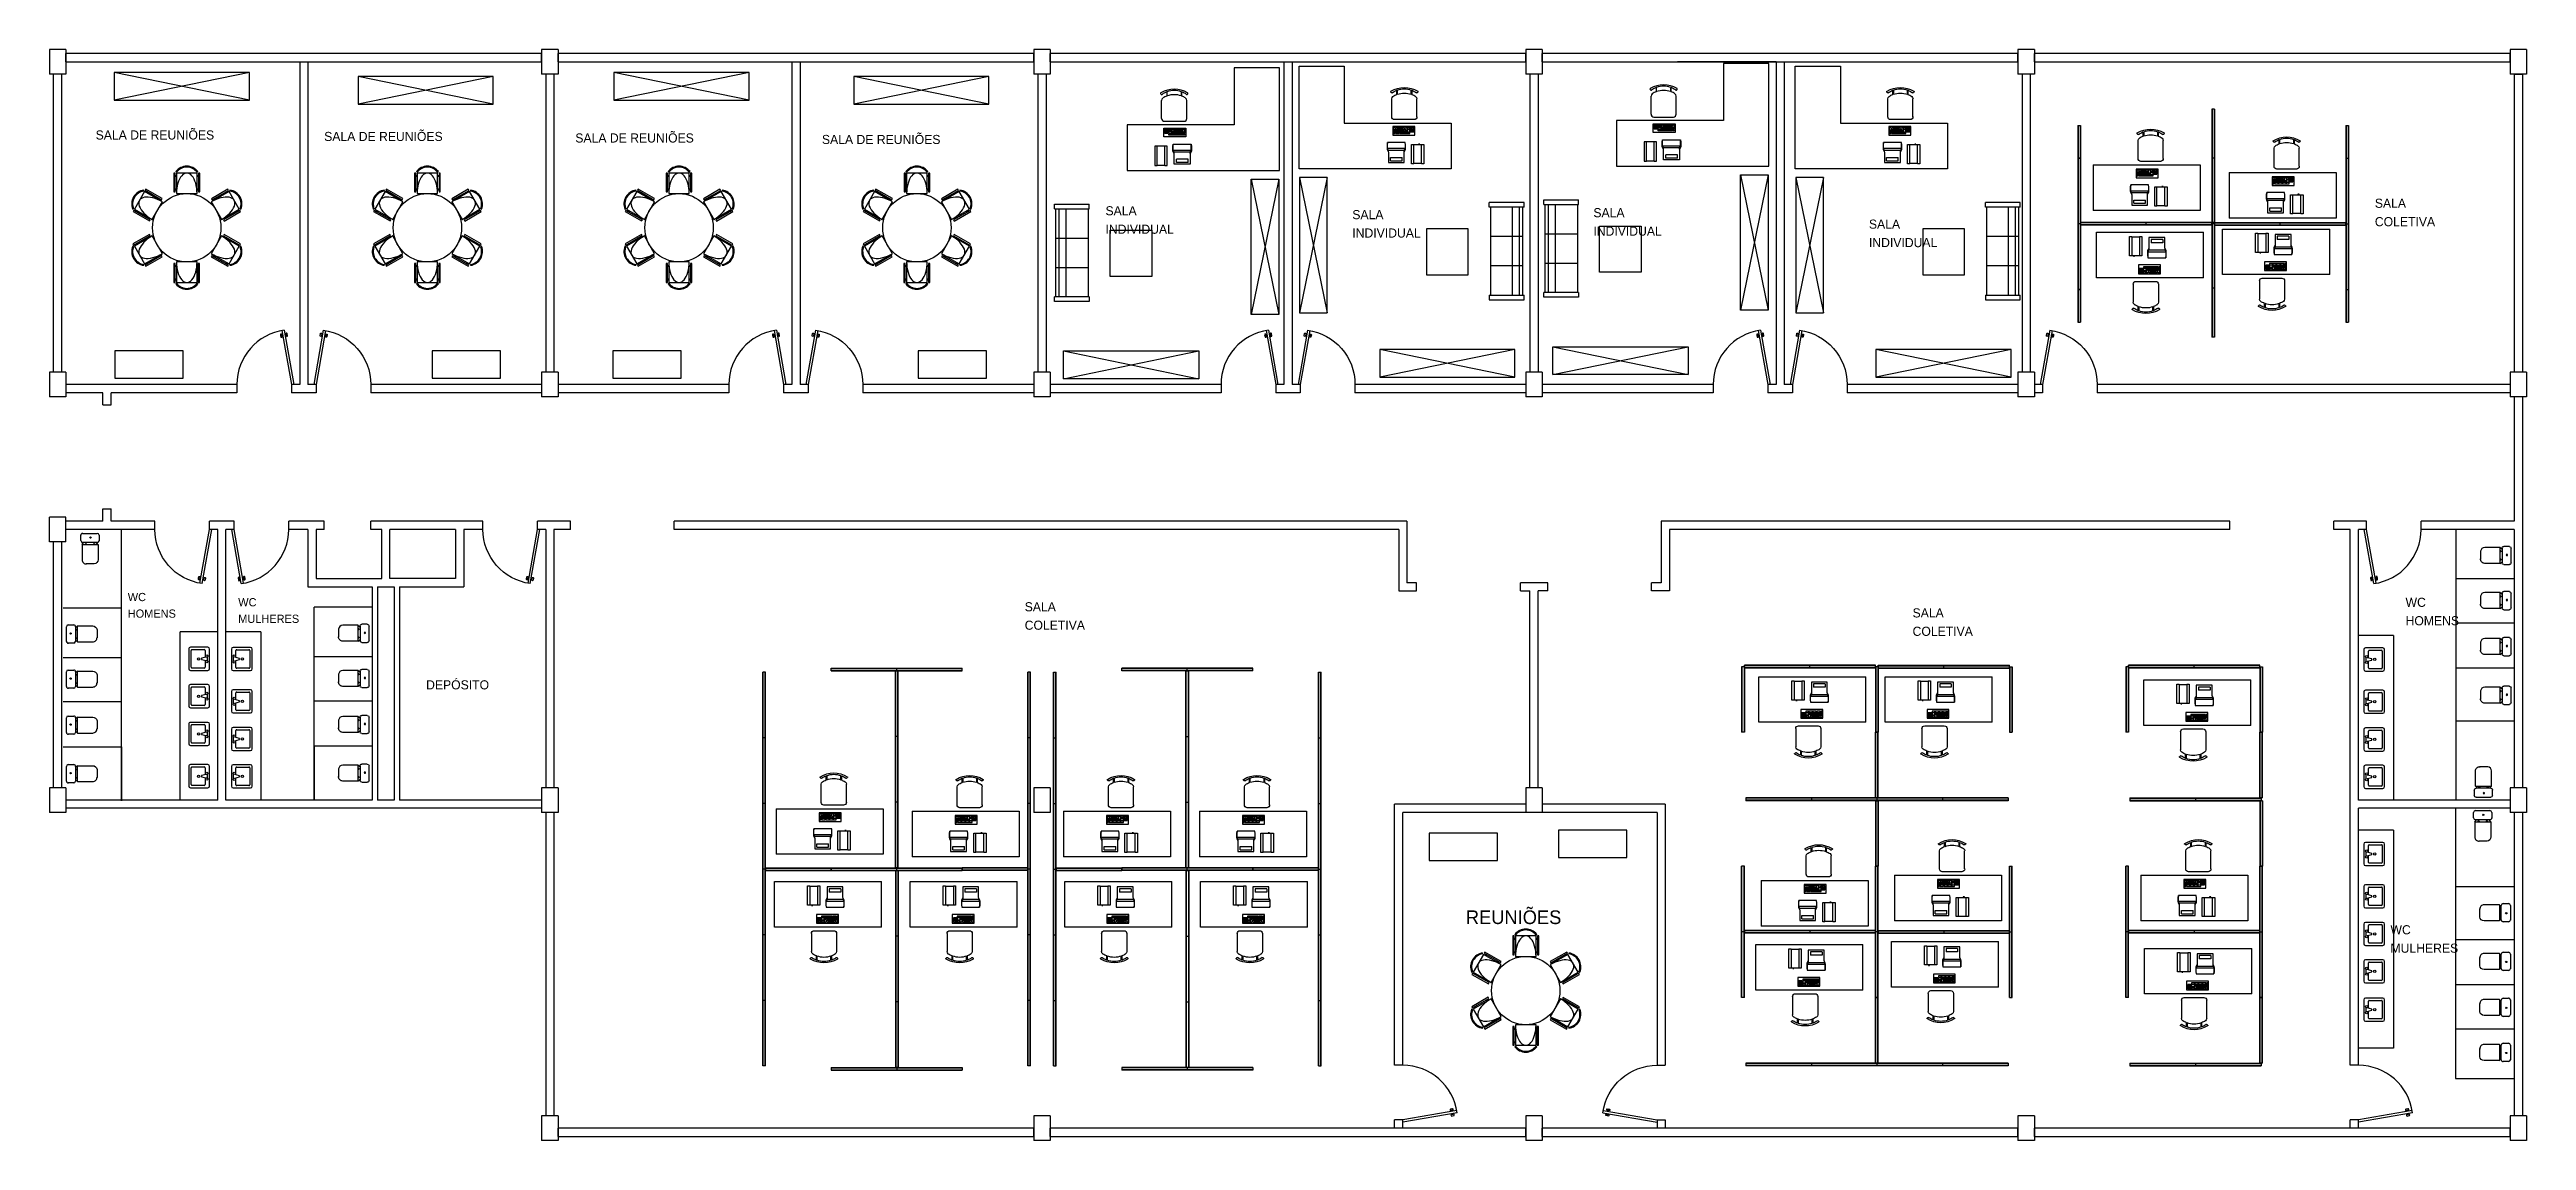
# Model space of a CAD drawing. Extents: x 55.3 to 109.6, y 27.3 to 51.3.
import ezdxf

# ---------------------------------------------------------------- set-up
doc = ezdxf.new("R2010")
doc.units = 0
doc.header["$MEASUREMENT"] = 0
doc.layers.get('0').update_dxf_attribs({"color": 1, "linetype": 'CONTINUOUS'})
for name, color, linetype in [('DIMENSIONES', 2, 'CONTINUOUS'), ('MUEBLES OFNA', 3, 'CONTINUOUS'), ('MUROS', 7, 'CONTINUOUS'), ('MUROS TAPON', 5, 'CONTINUOUS'), ('PLOMERIA', 4, 'CONTINUOUS'), ('PUERTAS', 1, 'CONTINUOUS'), ('SILLAS', 6, 'CONTINUOUS')]:
    doc.layers.add(name, color=color, linetype=linetype)
doc.styles.add('nena', font='bgothl.ttf')

# ---------------------------------------------------------------- blocks, each defined once
blk = doc.blocks.new('PNL48X60')
for p, q in [((48, 0), (0, 0)), ((0, -2), (0, 0)), ((48, -2), (48, 0)), ((48, -0.25), (0, -0.25)), ((48, -1.75), (0, -1.75)), ((48, -2), (0, -2))]:
    blk.add_line(p, q)
blk = doc.blocks.new('PNL24X60')
for p, q in [((24, 0), (0, 0)), ((0, -2), (0, 0)), ((24, -2), (24, 0)), ((24, -0.25), (0, -0.25)), ((24, -1.75), (0, -1.75)), ((24, -2), (0, -2))]:
    blk.add_line(p, q)
blk = doc.blocks.new('PNL36X60')
for p, q in [((36, 0), (0, 0)), ((0, -2), (0, 0)), ((36, -2), (36, 0)), ((36, -0.25), (0, -0.25)), ((36, -1.75), (0, -1.75)), ((36, -2), (0, -2))]:
    blk.add_line(p, q)
blk = doc.blocks.new('puerta')
at = {"layer": 'PUERTAS'}
for p, q in [((-0.293, 1.093), (-0.284, 1.044)), ((-0.275, 1.106), (-0.285, 1.105)), ((-0.254, 1.049), (-0.263, 1.098)), ((-0.258, 1.182), (-0.049, 0)), ((-0.208, 1.191), (0, 0)), ((-0.192, 1.095), (-0.172, 1.098)), ((-0.174, 1.113), (-0.166, 1.064)), ((-0.172, 1.098), (-0.168, 1.079)), ((-0.156, 1.127), (-0.166, 1.125)), ((-0.136, 1.069), (-0.145, 1.118)), ((-0.29, 1.078), (-0.287, 1.058)), ((-0.272, 1.036), (-0.263, 1.037)), ((-0.261, 1.083), (-0.241, 1.087)), ((-0.261, 1.083), (-0.257, 1.064)), ((-0.257, 1.064), (-0.237, 1.067)), ((-0.188, 1.075), (-0.168, 1.079)), ((-0.154, 1.056), (-0.144, 1.058))]:
    blk.add_line(p, q, dxfattribs=at)
for centre, radius, start, end in [((-0.047, -0.001), 1.202, 97.7065, 179.9643), ((-0.283, 1.095), 0.01, 100, 190), ((-0.273, 1.096), 0.01, 10, 100), ((-0.165, 1.115), 0.01, 100, 190), ((-0.155, 1.117), 0.01, 10, 100), ((-0.274, 1.045), 0.01, 190, 280), ((-0.264, 1.047), 0.01, 280, 10), ((-0.156, 1.066), 0.01, 190, 280), ((-0.146, 1.067), 0.01, 280, 10)]:
    blk.add_arc(centre, radius, start, end, dxfattribs=at)
blk = doc.blocks.new('wc')
at = {"layer": 'PLOMERIA'}
for p, q in [((0.173, 0.242), (-0.177, 0.242)), ((-0.176, 0.243), (-0.137, 0.2)), ((0.173, 0.242), (-0.176, 0.242)), ((0.173, 0.242), (0.139, 0.2))]:
    blk.add_line(p, q, dxfattribs=at)
for points in [[(-0.177, 0.242), (-0.177, 0.578, -0.376933), (-0.095, 0.671), (0.085, 0.671)], [(0.173, 0.242), (0.173, 0.578, 0.430665), (0.075, 0.671)]]:
    blk.add_lwpolyline(points, format="xyb", dxfattribs=at)
for points in [[(-0.2, 0.039), (-0.2, 0.162)], [(-0.162, 0.199), (0.162, 0.199)], [(0.161, 0), (-0.161, 0)], [(0.2, 0.159), (0.2, 0.039)]]:
    blk.add_lwpolyline(points, dxfattribs=at)
blk.add_circle((-0.012, 0.091), 0.0143, dxfattribs=at)
for centre, radius, start, end in [((-0.16, 0.16), 0.0398, 89.7691, 182.2714), ((-0.159, 0.04), 0.0403, 179.9428, 268.9345), ((-0.093, 0.241), 0.0176, 178.9045, 1.1398), ((0.09, 0.241), 0.0176, 178.9045, 1.1398), ((0.16, 0.159), 0.0403, 359.9428, 88.9345), ((0.16, 0.04), 0.0402, 269.9833, 1.7495)]:
    blk.add_arc(centre, radius, start, end, dxfattribs=at)
blk = doc.blocks.new('silla oficina')
at = {"layer": 'SILLAS'}
for p, q in [((-0.252, 0.399), (-0.225, 0.399)), ((-0.252, 0.379), (-0.225, 0.379)), ((-0.252, 0.104), (-0.225, 0.104)), ((-0.252, 0.084), (-0.225, 0.084)), ((-0.241, 0.482), (-0.225, 0.47)), ((0.225, 0.47), (0.241, 0.482)), ((0.225, 0.399), (0.255, 0.399)), ((0.225, 0.379), (0.255, 0.379)), ((0.225, 0.104), (0.255, 0.104)), ((0.225, 0.084), (0.255, 0.084))]:
    blk.add_line(p, q, dxfattribs=at)
for points in [[(-0.252, 0.45), (-0.282, 0.45), (-0.282, 0.035), (-0.252, 0.035)], [(-0.225, 0.45), (-0.225, 0), (0.225, 0), (0.225, 0.45)], [(0.284, 0.45), (0.255, 0.45), (0.255, 0.035), (0.284, 0.035)]]:
    blk.add_lwpolyline(points, close=True, dxfattribs=at)
for radius in [0.305, 0.285]:
    blk.add_arc((0, 0.295), radius, 37.8187, 142.1813, dxfattribs=at)
blk.add_ellipse((0, 0), major_axis=(0, -0.45), ratio=0.5, start_param=1.570796, end_param=4.712389, dxfattribs=at)
blk = doc.blocks.new('silla')
for p, q in [((-0.296, 0.604), (-0.284, 0.591)), ((-0.166, 0.645), (-0.166, 0.553)), ((-0.154, 0.557), (-0.154, 0.649)), ((0.154, 0.649), (0.154, 0.557)), ((0.166, 0.553), (0.166, 0.645)), ((0.296, 0.604), (0.284, 0.591)), ((-0.276, 0.061), (-0.276, 0.459)), ((-0.215, 0), (0.215, 0)), ((0.276, 0.061), (0.276, 0.459))]:
    blk.add_line(p, q)
for centre, radius, start, end in [((-0.288, 0.612), 0.0123, 121.8121, 225), ((0, 0.148), 0.558, 58.1879, 121.8121), ((-0.275, 0.6), 0.0123, 225, 305.577), ((0, 0.215), 0.461, 111.1002, 125.577), ((0, 0.123), 0.461, 111.1002, 122.579), ((0, 0.215), 0.461, 70.5288, 109.4712), ((0, 0.123), 0.461, 70.5288, 109.4712), ((0, 0.215), 0.461, 54.423, 68.8998), ((0, 0.123), 0.461, 57.421, 68.8998), ((0.275, 0.6), 0.0123, 234.423, 315), ((0.288, 0.612), 0.0123, 315, 58.1879), ((-0.215, 0.459), 0.0614, 122.579, 180), ((-0.215, 0.061), 0.0614, 180, 270), ((0.215, 0.061), 0.0614, 270, 0), ((0.215, 0.459), 0.0614, 0, 57.421)]:
    blk.add_arc(centre, radius, start, end)
blk = doc.blocks.new('sillon')
at = {"color": 0, "linetype": 'ByBlock'}
for p, q in [((-0.737, 1.067), (0.025, 1.067)), ((-0.737, 0.965), (-0.737, 1.067)), ((-0.737, 0.965), (0.025, 0.965)), ((-0.711, -0.965), (-0.711, 0.965)), ((-0.635, -0.965), (-0.635, 0.965)), ((-0.483, -0.965), (-0.483, 0.965)), ((0, 0.965), (0, -0.965)), ((0.025, 0.965), (0.025, 1.067)), ((-0.711, 0.322), (0, 0.322)), ((-0.711, -0.322), (0, -0.322)), ((0.025, -0.965), (-0.737, -0.965)), ((-0.737, -1.067), (-0.737, -0.965)), ((0.025, -1.067), (-0.737, -1.067)), ((0.025, -0.965), (0.025, -1.067))]:
    blk.add_line(p, q, dxfattribs=at)
blk = doc.blocks.new('TECLADO')
at = {"color": 0, "linetype": 'ByBlock'}
for p, q in [((0, 0), (0, 19)), ((0, 19), (7.5, 19)), ((7.5, 0), (0, 0)), ((1.5, 14.625), (2.5, 14.625)), ((1.5, 12.25), (1.5, 14.625)), ((2.5, 12.25), (1.5, 12.25)), ((1.5, 12), (2.5, 12)), ((1.5, 8.875), (1.5, 12)), ((2.5, 8.875), (1.5, 8.875)), ((1.5, 5.625), (1.5, 8.625)), ((1.5, 8.625), (2.5, 8.625)), ((2.5, 5.625), (1.5, 5.625)), ((1.5, 5.25), (2.5, 5.25)), ((1.5, 2.25), (1.5, 5.25)), ((2.5, 2.25), (1.5, 2.25)), ((1.5, 1.75), (2.5, 1.75)), ((1.5, 0.875), (1.5, 1.75)), ((2.5, 0.875), (1.5, 0.875)), ((2.5, 14.625), (2.5, 12.25)), ((2.5, 12), (2.5, 8.875)), ((2.5, 8.625), (2.5, 5.625)), ((2.5, 5.25), (2.5, 2.25)), ((2.5, 1.75), (2.5, 0.875)), ((3, 15), (3, 18)), ((3, 18), (6.75, 18)), ((6.75, 15), (3, 15)), ((3, 12.25), (3, 14.625)), ((3, 14.625), (4.625, 14.625)), ((4.625, 12.25), (3, 12.25)), ((3, 12), (3, 0.875)), ((6.875, 12), (3, 12)), ((3, 0.875), (6.875, 0.875)), ((3.875, 10.75), (3.125, 10.75)), ((3.125, 1.625), (3.75, 1.625)), ((3.75, 17.25), (3.75, 17.875)), ((5.375, 17.25), (3.75, 17.25)), ((3.75, 15), (3.75, 17.125)), ((3.75, 1.625), (3.75, 1.875)), ((3.75, 1.875), (4.625, 1.875)), ((4.625, 11), (3.875, 11)), ((3.875, 11), (3.875, 10.75)), ((3.875, 2), (3.875, 10.5)), ((4.5, 15.125), (4.5, 17.125)), ((4.625, 14.625), (4.625, 12.25)), ((4.625, 10.5), (4.625, 11)), ((5.25, 10.5), (4.625, 10.5)), ((4.625, 2.375), (4.625, 10.125)), ((4.625, 1.875), (4.625, 2.125)), ((4.625, 2.125), (5.375, 2.125)), ((5.25, 13), (5.25, 13.875)), ((5.25, 13.875), (6, 13.875)), ((6, 13), (5.25, 13)), ((5.25, 10.125), (5.25, 10.5)), ((6, 10.125), (5.25, 10.125)), ((5.375, 17.25), (5.375, 17.875)), ((6.75, 17.25), (5.375, 17.25)), ((5.375, 15), (5.375, 17.125)), ((5.375, 2.75), (5.375, 10)), ((5.375, 2.125), (5.375, 2.5)), ((5.375, 2.5), (6.125, 2.5)), ((6, 13.875), (6, 14.625)), ((6, 14.625), (6.875, 14.625)), ((6, 12.25), (6, 13)), ((6.875, 12.25), (6, 12.25)), ((6.125, 15.125), (6.125, 16.5)), ((6.125, 16.5), (6.75, 16.5)), ((6.125, 10), (6.125, 10.875)), ((6.125, 10.875), (6.875, 10.875)), ((6.875, 10), (6.125, 10)), ((6.125, 3.75), (6.125, 9)), ((6.125, 9), (6.875, 9)), ((6.875, 3.75), (6.125, 3.75)), ((6.125, 2), (6.125, 2.625)), ((6.125, 2.625), (6.875, 2.625)), ((6.875, 2), (6.125, 2)), ((6.75, 18), (6.75, 15)), ((6.875, 14.625), (6.875, 12.25)), ((6.875, 10.875), (6.875, 12)), ((6.875, 2.625), (6.875, 10)), ((6.875, 0.875), (6.875, 2)), ((7.5, 19), (7.5, 0))]:
    blk.add_line(p, q, dxfattribs=at)
blk = doc.blocks.new('MONITOR')
at = {"color": 0, "linetype": 'ByBlock'}
for p, q in [((0, 1), (0, 14.75)), ((0, 14.75), (9.375, 14.75)), ((9.125, 1), (0, 1)), ((1.5, 2.875), (1.5, 12.875)), ((1.5, 12.875), (4.375, 12.875)), ((1.5, 2.875), (4.375, 2.875)), ((4.375, 2.875), (4.375, 12.875)), ((11.25, 0), (9.125, 1)), ((9.375, 14.75), (11.25, 15.875)), ((9.375, 14.75), (10.625, 14.75)), ((9.375, 1.125), (10.625, 1.125)), ((10.625, 14.75), (12.125, 15.75)), ((10.625, 14.75), (10.625, 1.125)), ((10.625, 1.125), (12.125, 0.125)), ((11.25, 15.875), (15.25, 15.875)), ((15.375, 0), (11.25, 0)), ((12.125, 15.75), (15.375, 15.75)), ((12.125, 15.75), (12.125, 0.125)), ((12.125, 0.125), (15.375, 0.125)), ((15.25, 15.875), (17.375, 15.625)), ((15.375, 15.75), (17.375, 15.625)), ((17.375, 0.25), (15.375, 0)), ((15.375, 0.125), (17.375, 0.25)), ((17.375, 15.625), (17.375, 0.25))]:
    blk.add_line(p, q, dxfattribs=at)
blk = doc.blocks.new('CPU')
at = {"color": 0, "linetype": 'ByBlock'}
for p, q in [((16.625, 10.75), (0, 10.75)), ((0, 10.75), (0, 8.75)), ((0, 8.75), (0.25, 8.75)), ((0.25, 2), (0, 2)), ((0, 2), (0, 0)), ((0, 0), (16.625, 0)), ((0.25, 8.75), (0.25, 2)), ((0.25, 8.75), (16.5, 8.75)), ((0.25, 2), (16.5, 2)), ((16.625, 0), (16.625, 10.75)), ((16.625, 7.25), (17, 7.25)), ((17, 6.25), (16.75, 6.25)), ((17, 7.25), (17, 6.25))]:
    blk.add_line(p, q, dxfattribs=at)
blk = doc.blocks.new('compu')
at = {"color": 0, "linetype": 'ByBlock', "xscale": 0.02539999999999054, "yscale": 0.02540000000000475, "zscale": 0.0254}
for name, p in [('CPU', (-0.815975, 0.1651)), ('MONITOR', (-0.790575, -0.365125)), ('TECLADO', (-0.1905, -0.2413))]:
    blk.add_blockref(name, p, dxfattribs=at)
blk = doc.blocks.new('lavabo')
at = {"color": 0, "linetype": 'ByBlock'}
for p, q in [((-0.2413, 0.2159), (-0.2413, -0.2159)), ((0.1778, 0.254), (-0.2032, 0.254)), ((-0.1905, -0.0381), (-0.1905, 0.0381)), ((-0.0635, 0.0127), (-0.1651, 0.0381)), ((-0.1397, 0.03175), (-0.1397, 0.18415)), ((-0.12065, 0.2032), (0.14605, 0.2032)), ((-0.0635, -0.0127), (-0.0635, 0.0127)), ((0.1651, 0.18415), (0.1651, -0.18415)), ((0.2159, -0.2159), (0.2159, 0.2159)), ((-0.2032, -0.254), (0.1778, -0.254)), ((-0.1651, -0.0381), (-0.0635, -0.0127)), ((-0.1397, -0.18415), (-0.1397, -0.03175)), ((0.14605, -0.2032), (-0.12065, -0.2032))]:
    blk.add_line(p, q, dxfattribs=at)
for centre in [(-0.1778, 0.0635), (0, 0), (-0.1778, -0.0635)]:
    blk.add_circle(centre, 0.0254, dxfattribs=at)
for centre, radius, start, end in [((-0.2032, 0.2159), 0.0381, 90, 180), ((-0.12065, 0.18415), 0.01905, 90, 180), ((0.14605, 0.18415), 0.01905, 0, 90), ((0.1778, 0.2159), 0.0381, 0, 90), ((-0.2032, -0.2159), 0.0381, 180, 270), ((-0.12065, -0.18415), 0.01905, 180, 270), ((0.14605, -0.18415), 0.01905, 270, 0), ((0.1778, -0.2159), 0.0381, 270, 0)]:
    blk.add_arc(centre, radius, start, end, dxfattribs=at)

msp = doc.modelspace()

# ---------------------------------------------------------------- linework, layer by layer
at = {"layer": 'MUEBLES OFNA'}
for p, q in [((59.651, 50.766), (56.684, 50.158)), ((59.651, 50.158), (56.684, 50.766)), ((65.003, 50.678), (62.036, 50.07)), ((65.003, 50.07), (62.036, 50.678)), ((70.618, 50.766), (67.651, 50.158)), ((70.618, 50.158), (67.651, 50.766)), ((75.882, 50.678), (72.915, 50.07)), ((75.882, 50.07), (72.915, 50.678)), ((82.256, 50.87), (81.267, 50.87)), ((81.267, 50.87), (81.267, 49.618)), ((82.256, 48.618), (82.256, 50.87)), ((82.69, 48.655), (82.69, 50.906)), ((82.69, 50.906), (83.679, 50.906)), ((83.679, 50.906), (83.679, 49.655)), ((92.007, 50.964), (92.007, 49.713)), ((92.996, 50.964), (92.007, 50.964)), ((92.996, 48.713), (92.996, 50.964)), ((93.579, 48.655), (93.579, 50.906)), ((93.579, 50.906), (94.568, 50.906)), ((94.568, 50.906), (94.568, 49.655)), ((81.267, 49.618), (78.917, 49.618)), ((78.917, 49.618), (78.917, 48.618)), ((83.679, 49.655), (86.029, 49.655)), ((86.029, 49.655), (86.029, 48.655)), ((92.007, 49.713), (89.657, 49.713)), ((89.657, 49.713), (89.657, 48.713)), ((94.568, 49.655), (96.918, 49.655)), ((96.918, 49.655), (96.918, 48.655)), ((78.917, 48.618), (82.256, 48.618)), ((81.639, 48.427), (82.247, 45.46)), ((82.247, 48.427), (81.639, 45.46)), ((86.029, 48.655), (82.69, 48.655)), ((82.7, 48.463), (83.308, 45.496)), ((83.308, 48.463), (82.7, 45.496)), ((89.657, 48.713), (92.996, 48.713)), ((92.379, 48.522), (92.987, 45.554)), ((92.987, 48.522), (92.379, 45.554)), ((96.918, 48.655), (93.579, 48.655)), ((93.588, 48.463), (94.196, 45.496)), ((94.196, 48.463), (93.588, 45.496)), ((100.114, 48.74), (102.464, 48.74)), ((100.114, 48.74), (100.114, 47.74)), ((102.464, 48.74), (102.464, 47.74)), ((103.098, 48.571), (105.447, 48.571)), ((103.098, 48.571), (103.098, 47.571)), ((105.447, 48.571), (105.447, 47.571)), ((102.464, 47.74), (100.114, 47.74)), ((102.957, 46.332), (102.957, 47.332)), ((102.957, 47.332), (105.307, 47.332)), ((105.447, 47.571), (103.098, 47.571)), ((105.307, 46.332), (105.307, 47.332)), ((100.188, 46.263), (100.188, 47.263)), ((100.188, 47.263), (102.538, 47.263)), ((102.538, 46.263), (102.538, 47.263)), ((102.538, 46.263), (100.188, 46.263)), ((105.307, 46.332), (102.957, 46.332)), ((56.695, 44.659), (56.695, 44.059)), ((58.195, 44.659), (56.695, 44.659)), ((58.195, 44.059), (58.195, 44.659)), ((65.164, 44.659), (63.664, 44.659)), ((63.664, 44.659), (63.664, 44.059)), ((65.164, 44.059), (65.164, 44.659)), ((69.131, 44.659), (67.631, 44.659)), ((67.631, 44.659), (67.631, 44.059)), ((69.131, 44.059), (69.131, 44.659)), ((75.829, 44.659), (74.329, 44.659)), ((74.329, 44.659), (74.329, 44.059)), ((75.829, 44.059), (75.829, 44.659)), ((77.52, 44.656), (80.488, 44.048)), ((77.52, 44.048), (80.488, 44.656)), ((87.426, 44.692), (84.459, 44.084)), ((87.426, 44.084), (84.459, 44.692)), ((88.26, 44.143), (91.227, 44.751)), ((88.26, 44.751), (91.227, 44.143)), ((98.315, 44.692), (95.348, 44.084)), ((98.315, 44.084), (95.348, 44.692)), ((56.695, 44.059), (58.195, 44.059)), ((63.664, 44.059), (65.164, 44.059)), ((67.631, 44.059), (69.131, 44.059)), ((74.329, 44.059), (75.829, 44.059)), ((92.779, 36.509), (92.779, 37.509)), ((92.779, 37.509), (95.129, 37.509)), ((95.129, 36.509), (95.129, 37.509)), ((95.549, 36.509), (95.549, 37.509)), ((95.549, 37.509), (97.899, 37.509)), ((97.899, 36.509), (97.899, 37.509)), ((101.226, 36.44), (101.226, 37.44)), ((101.226, 37.44), (103.576, 37.44)), ((103.576, 36.44), (103.576, 37.44)), ((95.129, 36.509), (92.779, 36.509)), ((97.899, 36.509), (95.549, 36.509)), ((103.576, 36.44), (101.226, 36.44)), ((71.212, 34.612), (73.561, 34.612)), ((71.212, 34.612), (71.212, 33.612)), ((73.561, 34.612), (73.561, 33.612)), ((74.195, 34.556), (76.545, 34.556)), ((74.195, 34.556), (74.195, 33.556)), ((76.545, 34.556), (76.545, 33.556)), ((77.516, 34.556), (79.866, 34.556)), ((77.516, 34.556), (77.516, 33.556)), ((79.866, 34.556), (79.866, 33.556)), ((80.5, 34.556), (82.85, 34.556)), ((80.5, 34.556), (80.5, 33.556)), ((82.85, 34.556), (82.85, 33.556)), ((87.045, 34.075), (85.545, 34.075)), ((85.545, 34.075), (85.545, 33.475)), ((87.045, 33.475), (87.045, 34.075)), ((88.384, 34.144), (88.384, 33.544)), ((89.884, 34.144), (88.384, 34.144)), ((89.884, 33.544), (89.884, 34.144)), ((73.561, 33.612), (71.212, 33.612)), ((76.545, 33.556), (74.195, 33.556)), ((79.866, 33.556), (77.516, 33.556)), ((82.85, 33.556), (80.5, 33.556)), ((85.545, 33.475), (87.045, 33.475)), ((88.384, 33.544), (89.884, 33.544)), ((71.177, 32.012), (71.177, 33.012)), ((71.177, 33.012), (73.527, 33.012)), ((73.527, 32.012), (73.527, 33.012)), ((74.154, 32.012), (74.154, 33.012)), ((74.154, 33.012), (76.504, 33.012)), ((76.504, 32.012), (76.504, 33.012)), ((77.547, 32.012), (77.547, 33.012)), ((77.547, 33.012), (79.897, 33.012)), ((79.897, 32.012), (79.897, 33.012)), ((80.524, 32.012), (80.524, 33.012)), ((80.524, 33.012), (82.874, 33.012)), ((82.874, 32.012), (82.874, 33.012)), ((92.828, 33.037), (95.177, 33.037)), ((92.828, 33.037), (92.828, 32.037)), ((95.177, 33.037), (95.177, 32.037)), ((95.755, 33.15), (98.105, 33.15)), ((95.755, 33.15), (95.755, 32.15)), ((98.105, 33.15), (98.105, 32.15)), ((101.159, 33.15), (103.509, 33.15)), ((101.159, 33.15), (101.159, 32.15)), ((103.509, 33.15), (103.509, 32.15)), ((98.105, 32.15), (95.755, 32.15)), ((103.509, 32.15), (101.159, 32.15)), ((73.527, 32.012), (71.177, 32.012)), ((76.504, 32.012), (74.154, 32.012)), ((79.897, 32.012), (77.547, 32.012)), ((82.874, 32.012), (80.524, 32.012)), ((92.71, 30.629), (92.71, 31.629)), ((92.71, 31.629), (95.06, 31.629)), ((95.177, 32.037), (92.828, 32.037)), ((95.06, 30.629), (95.06, 31.629)), ((95.687, 30.698), (95.687, 31.698)), ((95.687, 31.698), (98.037, 31.698)), ((98.037, 30.698), (98.037, 31.698)), ((101.246, 30.546), (101.246, 31.546)), ((101.246, 31.546), (103.596, 31.546)), ((103.596, 30.546), (103.596, 31.546)), ((95.06, 30.629), (92.71, 30.629)), ((98.037, 30.698), (95.687, 30.698)), ((103.596, 30.546), (101.246, 30.546))]:
    msp.add_line(p, q, dxfattribs=at)
for points in [[(59.651, 50.766), (56.684, 50.766), (56.684, 50.158), (59.651, 50.158)], [(65.003, 50.678), (62.036, 50.678), (62.036, 50.07), (65.003, 50.07)], [(70.618, 50.766), (67.651, 50.766), (67.651, 50.158), (70.618, 50.158)], [(75.882, 50.678), (72.915, 50.678), (72.915, 50.07), (75.882, 50.07)], [(82.247, 48.427), (82.247, 45.46), (81.639, 45.46), (81.639, 48.427)], [(82.7, 48.463), (82.7, 45.496), (83.308, 45.496), (83.308, 48.463)], [(92.987, 48.522), (92.987, 45.554), (92.379, 45.554), (92.379, 48.522)], [(93.588, 48.463), (93.588, 45.496), (94.196, 45.496), (94.196, 48.463)], [(78.544, 47.304), (79.459, 47.304), (79.459, 46.291), (78.544, 46.291)], [(86.403, 47.34), (85.488, 47.34), (85.488, 46.328), (86.403, 46.328)], [(89.284, 47.399), (90.199, 47.399), (90.199, 46.386), (89.284, 46.386)], [(97.291, 47.34), (96.377, 47.34), (96.377, 46.328), (97.291, 46.328)], [(77.52, 44.656), (80.488, 44.656), (80.488, 44.048), (77.52, 44.048)], [(87.426, 44.692), (84.459, 44.692), (84.459, 44.084), (87.426, 44.084)], [(88.26, 44.751), (91.227, 44.751), (91.227, 44.143), (88.26, 44.143)], [(98.315, 44.692), (95.348, 44.692), (95.348, 44.084), (98.315, 44.084)]]:
    msp.add_lwpolyline(points, close=True, dxfattribs=at)
for centre in [(58.278, 47.361), (63.558, 47.361), (69.081, 47.361), (74.301, 47.361), (87.664, 30.62)]:
    msp.add_circle(centre, 0.75, dxfattribs=at)
at = {"layer": 'MUROS'}
for p, q in [((55.266, 51.271), (55.266, 50.731)), ((55.626, 51.271), (55.266, 51.271)), ((55.626, 51.271), (55.626, 50.731)), ((55.626, 51.001), (55.626, 51.181)), ((66.066, 51.181), (55.626, 51.181)), ((66.426, 51.271), (66.066, 51.271)), ((66.066, 51.271), (66.066, 50.731)), ((66.066, 51.001), (66.066, 51.181)), ((66.426, 51.271), (66.426, 50.731)), ((66.426, 51.001), (66.426, 51.181)), ((76.866, 51.181), (66.426, 51.181)), ((77.226, 51.271), (76.866, 51.271)), ((76.866, 51.271), (76.866, 50.731)), ((76.866, 51.001), (76.866, 51.181)), ((77.226, 51.271), (77.226, 50.731)), ((77.226, 51.001), (77.226, 51.181)), ((87.666, 51.181), (77.226, 51.181)), ((88.026, 51.271), (87.666, 51.271)), ((87.666, 51.271), (87.666, 50.731)), ((87.666, 51.001), (87.666, 51.181)), ((88.026, 51.271), (88.026, 50.731)), ((88.026, 51.001), (88.026, 51.181)), ((98.466, 51.181), (88.026, 51.181)), ((98.826, 51.271), (98.466, 51.271)), ((98.466, 51.271), (98.466, 50.731)), ((98.466, 51.001), (98.466, 51.181)), ((98.826, 51.271), (98.826, 50.731)), ((98.826, 51.001), (98.826, 51.181)), ((109.266, 51.181), (98.826, 51.181)), ((109.626, 51.271), (109.266, 51.271)), ((109.266, 51.271), (109.266, 50.731)), ((109.266, 51.001), (109.266, 51.181)), ((109.626, 51.271), (109.626, 50.731)), ((55.626, 50.731), (55.266, 50.731)), ((55.356, 44.191), (55.356, 50.731)), ((55.536, 44.191), (55.536, 50.731)), ((55.626, 51.001), (66.066, 51.001)), ((60.756, 51.001), (60.756, 43.921)), ((60.936, 51.001), (60.936, 43.921)), ((66.426, 50.731), (66.066, 50.731)), ((66.156, 50.731), (66.156, 44.191)), ((66.336, 50.731), (66.336, 44.191)), ((66.426, 51.001), (76.866, 51.001)), ((71.556, 51.001), (71.556, 43.921)), ((71.736, 51.001), (71.736, 43.921)), ((77.226, 50.731), (76.866, 50.731)), ((76.956, 50.731), (76.956, 44.191)), ((77.136, 50.731), (77.136, 44.191)), ((77.226, 51.001), (87.666, 51.001)), ((82.356, 51.001), (82.356, 43.921)), ((82.536, 51.001), (82.536, 43.921)), ((88.026, 50.731), (87.666, 50.731)), ((87.756, 50.731), (87.756, 44.191)), ((87.936, 50.731), (87.936, 44.191)), ((88.026, 51.001), (98.466, 51.001)), ((93.156, 51.001), (90.996, 51.001)), ((93.156, 51.001), (93.156, 43.921)), ((93.336, 51.001), (93.336, 43.921)), ((98.826, 50.731), (98.466, 50.731)), ((98.556, 50.731), (98.556, 44.191)), ((98.736, 50.731), (98.736, 44.191)), ((98.826, 51.001), (109.266, 51.001)), ((109.626, 50.731), (109.266, 50.731)), ((109.356, 50.731), (109.536, 50.731)), ((109.356, 50.731), (109.356, 44.191)), ((109.536, 50.731), (109.536, 44.191)), ((55.626, 44.191), (55.266, 44.191)), ((55.266, 44.191), (55.266, 43.651)), ((55.626, 44.191), (55.626, 43.651)), ((66.066, 44.191), (66.066, 43.651)), ((66.426, 44.191), (66.066, 44.191)), ((66.426, 44.191), (66.426, 43.651)), ((76.866, 44.191), (76.866, 43.651)), ((77.226, 44.191), (76.866, 44.191)), ((77.226, 44.191), (77.226, 43.651)), ((87.666, 44.191), (87.666, 43.651)), ((88.026, 44.191), (87.666, 44.191)), ((88.026, 44.191), (88.026, 43.651)), ((98.466, 44.191), (98.466, 43.651)), ((98.826, 44.191), (98.466, 44.191)), ((98.826, 44.191), (98.826, 43.651)), ((109.266, 44.191), (109.266, 43.651)), ((109.626, 44.191), (109.266, 44.191)), ((109.626, 44.191), (109.626, 43.651)), ((55.626, 43.651), (55.266, 43.651)), ((59.376, 43.921), (55.626, 43.921)), ((56.436, 43.741), (55.626, 43.741)), ((56.436, 43.471), (56.436, 43.741)), ((56.616, 43.471), (56.616, 43.741)), ((59.376, 43.741), (56.616, 43.741)), ((59.376, 43.921), (59.376, 43.741)), ((60.576, 43.921), (60.576, 43.741)), ((60.756, 43.921), (60.576, 43.921)), ((61.116, 43.741), (60.576, 43.741)), ((61.116, 43.921), (60.936, 43.921)), ((61.116, 43.921), (61.116, 43.741)), ((66.066, 43.921), (62.316, 43.921)), ((62.316, 43.921), (62.316, 43.741)), ((66.066, 43.741), (62.316, 43.741)), ((66.066, 43.921), (66.066, 43.741)), ((66.426, 43.651), (66.066, 43.651)), ((66.426, 43.921), (66.426, 43.741)), ((70.176, 43.921), (66.426, 43.921)), ((70.176, 43.741), (66.426, 43.741)), ((70.176, 43.921), (70.176, 43.741)), ((71.376, 43.921), (71.376, 43.741)), ((71.556, 43.921), (71.376, 43.921)), ((71.916, 43.741), (71.376, 43.741)), ((71.916, 43.921), (71.736, 43.921)), ((71.916, 43.921), (71.916, 43.741)), ((76.866, 43.921), (73.116, 43.921)), ((73.116, 43.921), (73.116, 43.741)), ((76.866, 43.741), (73.116, 43.741)), ((76.866, 43.921), (76.866, 43.741)), ((77.226, 43.651), (76.866, 43.651)), ((77.226, 43.921), (77.226, 43.741)), ((80.976, 43.921), (77.226, 43.921)), ((80.976, 43.741), (77.226, 43.741)), ((80.976, 43.921), (80.976, 43.741)), ((82.176, 43.921), (82.176, 43.741)), ((82.356, 43.921), (82.176, 43.921)), ((82.716, 43.741), (82.176, 43.741)), ((82.716, 43.921), (82.536, 43.921)), ((82.716, 43.921), (82.716, 43.741)), ((87.666, 43.921), (83.916, 43.921)), ((83.916, 43.921), (83.916, 43.741)), ((87.666, 43.741), (83.916, 43.741)), ((87.666, 43.921), (87.666, 43.741)), ((88.026, 43.651), (87.666, 43.651)), ((88.026, 43.921), (88.026, 43.741)), ((91.776, 43.921), (88.026, 43.921)), ((91.776, 43.741), (88.026, 43.741)), ((91.776, 43.921), (91.776, 43.741)), ((92.976, 43.921), (92.976, 43.741)), ((93.156, 43.921), (92.976, 43.921)), ((93.516, 43.741), (92.976, 43.741)), ((93.516, 43.921), (93.336, 43.921)), ((93.516, 43.921), (93.516, 43.741)), ((98.466, 43.921), (94.716, 43.921)), ((94.716, 43.921), (94.716, 43.741)), ((98.466, 43.741), (94.716, 43.741)), ((98.466, 43.921), (98.466, 43.741)), ((98.826, 43.651), (98.466, 43.651)), ((99.006, 43.921), (98.826, 43.921)), ((99.006, 43.741), (98.826, 43.741)), ((99.006, 43.921), (99.006, 43.741)), ((109.266, 43.921), (100.206, 43.921)), ((100.206, 43.921), (100.206, 43.741)), ((109.266, 43.741), (100.206, 43.741)), ((109.266, 43.921), (109.266, 43.741)), ((109.626, 43.651), (109.266, 43.651)), ((109.356, 43.651), (109.356, 40.921)), ((109.536, 43.651), (109.536, 35.071)), ((56.436, 43.471), (56.616, 43.471)), ((55.266, 40.471), (55.266, 41.011)), ((55.626, 41.011), (55.266, 41.011)), ((55.626, 40.471), (55.626, 41.011)), ((56.436, 40.921), (55.626, 40.921)), ((56.436, 41.191), (56.616, 41.191)), ((56.436, 40.921), (56.436, 41.191)), ((56.616, 40.921), (56.616, 41.191)), ((57.576, 40.921), (56.616, 40.921)), ((57.576, 40.741), (57.576, 40.921)), ((58.776, 40.741), (58.776, 40.921)), ((59.316, 40.921), (58.776, 40.921)), ((59.316, 40.741), (59.316, 40.921)), ((61.296, 40.921), (60.516, 40.921)), ((60.516, 40.741), (60.516, 40.921)), ((61.296, 40.741), (61.296, 40.921)), ((62.316, 40.741), (62.316, 40.921)), ((64.776, 40.921), (62.316, 40.921)), ((64.776, 40.741), (64.776, 40.921)), ((66.696, 40.921), (65.976, 40.921)), ((65.976, 40.741), (65.976, 40.921)), ((66.696, 40.741), (66.696, 40.921)), ((68.976, 40.741), (68.976, 40.921)), ((85.056, 40.921), (68.976, 40.921)), ((85.056, 40.921), (85.056, 39.571)), ((103.116, 40.921), (90.636, 40.921)), ((90.636, 40.921), (90.636, 39.571)), ((103.116, 40.741), (103.116, 40.921)), ((106.116, 40.921), (105.396, 40.921)), ((105.396, 40.741), (105.396, 40.921)), ((106.116, 40.741), (106.116, 40.921)), ((107.316, 40.741), (107.316, 40.921)), ((109.356, 40.921), (107.316, 40.921)), ((55.626, 40.471), (55.266, 40.471)), ((55.356, 35.071), (55.356, 40.471)), ((55.536, 35.071), (55.536, 40.471)), ((57.576, 40.741), (55.626, 40.741)), ((58.956, 40.741), (58.776, 40.741)), ((58.956, 34.801), (58.956, 40.741)), ((59.316, 40.741), (59.136, 40.741)), ((59.136, 34.801), (59.136, 40.741)), ((60.936, 40.741), (60.516, 40.741)), ((60.936, 40.741), (60.936, 39.481)), ((61.296, 40.741), (61.116, 40.741)), ((61.116, 40.741), (61.116, 39.661)), ((62.556, 40.741), (62.316, 40.741)), ((62.556, 39.661), (62.556, 40.741)), ((62.736, 39.661), (62.736, 40.741)), ((64.176, 40.741), (62.736, 40.741)), ((64.176, 40.741), (64.176, 39.661)), ((64.776, 40.741), (64.356, 40.741)), ((64.356, 40.741), (64.356, 39.481)), ((66.156, 40.741), (65.976, 40.741)), ((66.156, 40.741), (66.156, 35.071)), ((66.696, 40.741), (66.336, 40.741)), ((66.336, 40.741), (66.336, 35.071)), ((84.876, 40.741), (68.976, 40.741)), ((84.876, 40.741), (84.876, 39.391)), ((103.116, 40.741), (90.816, 40.741)), ((90.816, 40.741), (90.816, 39.391)), ((105.756, 40.741), (105.396, 40.741)), ((105.756, 28.981), (105.756, 40.741)), ((106.116, 40.741), (105.936, 40.741)), ((105.936, 34.801), (105.936, 40.741)), ((109.356, 40.741), (107.316, 40.741)), ((109.356, 40.741), (109.356, 35.071)), ((60.936, 39.481), (62.346, 39.481)), ((61.116, 39.661), (62.556, 39.661)), ((62.346, 39.481), (62.346, 34.801)), ((62.466, 39.481), (62.466, 34.801)), ((62.466, 39.481), (62.826, 39.481)), ((64.176, 39.661), (62.736, 39.661)), ((62.826, 39.481), (62.826, 34.801)), ((62.946, 39.481), (62.946, 34.801)), ((62.946, 39.481), (64.356, 39.481)), ((84.876, 39.391), (85.266, 39.391)), ((85.266, 39.571), (85.056, 39.571)), ((85.266, 39.391), (85.266, 39.571)), ((88.146, 39.571), (87.546, 39.571)), ((87.546, 39.391), (87.546, 39.571)), ((87.546, 39.391), (87.756, 39.391)), ((87.756, 35.071), (87.756, 39.391)), ((88.146, 39.391), (87.936, 39.391)), ((87.936, 35.071), (87.936, 39.391)), ((88.146, 39.391), (88.146, 39.571)), ((90.426, 39.391), (90.426, 39.571)), ((90.636, 39.571), (90.426, 39.571)), ((90.816, 39.391), (90.426, 39.391)), ((55.266, 35.071), (55.266, 34.531)), ((55.626, 35.071), (55.266, 35.071)), ((55.626, 35.071), (55.626, 34.531)), ((58.956, 34.801), (55.626, 34.801)), ((62.346, 34.801), (59.136, 34.801)), ((62.826, 34.801), (62.466, 34.801)), ((66.066, 34.801), (62.946, 34.801)), ((66.426, 35.071), (66.066, 35.071)), ((66.066, 35.071), (66.066, 34.531)), ((66.426, 35.071), (66.426, 34.531)), ((77.226, 35.071), (76.866, 35.071)), ((76.866, 35.071), (76.866, 34.531)), ((77.226, 35.071), (77.226, 34.531)), ((88.026, 35.071), (87.666, 35.071)), ((87.666, 35.071), (87.666, 34.531)), ((88.026, 35.071), (88.026, 34.531)), ((109.266, 34.801), (105.936, 34.801)), ((109.626, 35.071), (109.266, 35.071)), ((109.266, 35.071), (109.266, 34.531)), ((109.626, 35.071), (109.626, 34.531)), ((55.626, 34.531), (55.266, 34.531)), ((66.066, 34.621), (55.626, 34.621)), ((66.426, 34.531), (66.066, 34.531)), ((66.156, 34.531), (66.156, 27.871)), ((66.336, 34.531), (66.336, 27.871)), ((77.226, 34.531), (76.866, 34.531)), ((84.786, 28.981), (84.786, 34.711)), ((87.666, 34.711), (84.786, 34.711)), ((84.966, 28.981), (84.966, 34.531)), ((90.546, 34.531), (84.966, 34.531)), ((88.026, 34.531), (87.666, 34.531)), ((90.726, 34.711), (88.026, 34.711)), ((90.546, 34.531), (90.546, 28.981)), ((90.726, 34.711), (90.726, 28.981)), ((105.936, 28.981), (105.936, 34.621)), ((109.266, 34.621), (105.936, 34.621)), ((109.626, 34.531), (109.266, 34.531)), ((109.356, 34.531), (109.356, 27.871)), ((109.536, 34.531), (109.536, 27.871)), ((84.966, 28.981), (84.786, 28.981)), ((90.546, 28.981), (90.726, 28.981)), ((105.936, 28.981), (105.756, 28.981)), ((66.066, 27.871), (66.066, 27.331)), ((66.426, 27.871), (66.066, 27.871)), ((66.426, 27.871), (66.426, 27.331)), ((76.866, 27.871), (76.866, 27.331)), ((77.226, 27.871), (76.866, 27.871)), ((77.226, 27.871), (77.226, 27.331)), ((84.966, 27.781), (84.786, 27.781)), ((84.786, 27.601), (84.786, 27.781)), ((84.966, 27.601), (84.966, 27.781)), ((87.666, 27.871), (87.666, 27.331)), ((88.026, 27.871), (87.666, 27.871)), ((88.026, 27.871), (88.026, 27.331)), ((90.546, 27.781), (90.726, 27.781)), ((90.546, 27.781), (90.546, 27.601)), ((90.726, 27.781), (90.726, 27.601)), ((98.466, 27.871), (98.466, 27.331)), ((98.826, 27.871), (98.466, 27.871)), ((98.826, 27.871), (98.826, 27.331)), ((105.936, 27.781), (105.756, 27.781)), ((105.756, 27.601), (105.756, 27.781)), ((105.936, 27.601), (105.936, 27.781)), ((109.266, 27.871), (109.266, 27.331)), ((109.626, 27.871), (109.266, 27.871)), ((109.626, 27.871), (109.626, 27.331)), ((66.426, 27.331), (66.066, 27.331)), ((66.426, 27.421), (66.426, 27.601)), ((76.866, 27.601), (66.426, 27.601)), ((66.426, 27.421), (76.866, 27.421)), ((76.866, 27.421), (76.866, 27.601)), ((77.226, 27.331), (76.866, 27.331)), ((77.226, 27.421), (77.226, 27.601)), ((87.666, 27.601), (77.226, 27.601)), ((77.226, 27.421), (87.666, 27.421)), ((87.666, 27.421), (87.666, 27.601)), ((88.026, 27.331), (87.666, 27.331)), ((88.026, 27.421), (88.026, 27.601)), ((98.466, 27.601), (88.026, 27.601)), ((88.026, 27.421), (98.466, 27.421)), ((98.466, 27.421), (98.466, 27.601)), ((98.826, 27.331), (98.466, 27.331)), ((98.826, 27.421), (98.826, 27.601)), ((109.266, 27.601), (98.826, 27.601)), ((98.826, 27.421), (109.266, 27.421)), ((109.266, 27.421), (109.266, 27.601)), ((109.626, 27.331), (109.266, 27.331))]:
    msp.add_line(p, q, dxfattribs=at)
at = {"layer": 'MUROS TAPON'}
for p, q in [((56.844, 34.788), (56.844, 40.727)), ((108.082, 34.801), (108.082, 40.741)), ((109.356, 39.655), (108.082, 39.655)), ((55.562, 39.019), (56.844, 39.019)), ((61.072, 34.801), (61.072, 39.033)), ((62.346, 39.033), (61.072, 39.033)), ((109.356, 38.684), (108.082, 38.684)), ((55.562, 37.932), (56.844, 37.932)), ((62.346, 37.946), (61.072, 37.946)), ((109.356, 37.694), (108.082, 37.694)), ((62.346, 36.975), (61.072, 36.975)), ((55.562, 36.962), (56.844, 36.962)), ((109.356, 36.532), (108.082, 36.532)), ((55.562, 35.972), (56.844, 35.972)), ((56.844, 35.972), (56.844, 34.788)), ((61.072, 35.985), (61.072, 34.801)), ((62.346, 35.985), (61.072, 35.985)), ((108.066, 34.629), (108.066, 28.689)), ((109.339, 32.898), (108.066, 32.898)), ((109.339, 31.737), (108.066, 31.737)), ((109.339, 30.747), (108.066, 30.747)), ((109.339, 29.776), (108.066, 29.776)), ((108.066, 28.689), (109.356, 28.689))]:
    msp.add_line(p, q, dxfattribs=at)
at = {"layer": 'PLOMERIA'}
for p, q in [((58.129, 34.801), (58.129, 38.496)), ((58.956, 38.496), (58.129, 38.496)), ((59.905, 38.496), (59.136, 38.496)), ((59.905, 38.496), (59.905, 34.801)), ((106.705, 38.41), (105.936, 38.41)), ((106.705, 38.41), (106.705, 34.801)), ((106.705, 34.142), (105.936, 34.142)), ((106.705, 34.142), (106.705, 29.356)), ((106.705, 29.356), (105.936, 29.356))]:
    msp.add_line(p, q, dxfattribs=at)

# ---------------------------------------------------------------- block references
at = {"layer": 'MUEBLES OFNA', "rotation": 90}
for p in [(79.959, 49.544), (90.699, 49.639)]:
    msp.add_blockref('compu', p, dxfattribs=at)
at = {"layer": 'MUEBLES OFNA', "xscale": -1}
for p, rotation in [((84.988, 49.58), 270), ((95.876, 49.58), 270), ((101.301, 48.649), 270), ((104.285, 48.48), 270), ((101.35, 46.353), 90), ((104.12, 46.423), 90), ((93.942, 36.599), 90), ((96.711, 36.599), 90), ((102.389, 36.53), 90), ((72.399, 34.521), 270), ((75.382, 34.465), 270), ((78.703, 34.465), 270), ((81.687, 34.465), 270), ((72.339, 32.103), 90), ((75.317, 32.103), 90), ((78.709, 32.103), 90), ((81.687, 32.103), 90), ((94.015, 32.946), 270), ((96.942, 33.059), 270), ((102.346, 33.059), 270), ((93.873, 30.719), 90), ((96.85, 30.789), 90), ((102.408, 30.637), 90)]:
    msp.add_blockref('compu', p, dxfattribs=dict(at, rotation=rotation))
at = {"layer": 'MUEBLES OFNA'}
for p in [(78.058, 46.809), (88.798, 46.903)]:
    msp.add_blockref('sillon', p, dxfattribs=at)
at = {"layer": 'MUEBLES OFNA', "xscale": -1}
for p in [(86.889, 46.845), (97.777, 46.845)]:
    msp.add_blockref('sillon', p, dxfattribs=at)
at = {"layer": 'MUROS TAPON', "yscale": 0.03, "zscale": 0.03}
for name, p, xscale, rotation in [('PNL24X60', (99.841, 48.886), -0.03, 270), ('PNL36X60', (102.721, 48.886), 0.03, 90), ('PNL24X60', (105.721, 48.886), -0.03, 270), ('PNL48X60', (99.781, 47.446), 0.03, 90), ('PNL48X60', (102.721, 47.446), 0.03, 90), ('PNL48X60', (105.721, 47.446), -0.03, 270), ('PNL48X60', (99.781, 46.006), 0.03, 90), ('PNL48X60', (102.721, 46.036), 0.03, 90), ('PNL48X60', (105.721, 46.006), -0.03, 270), ('PNL24X60', (99.841, 45.286), -0.03, 270), ('PNL36X60', (102.721, 44.956), 0.03, 90), ('PNL24X60', (105.721, 45.286), -0.03, 270), ('PNL48X60', (77.356, 37.606), 0.03, 270), ('PNL48X60', (80.266, 37.636), 0.03, 270), ('PNL48X60', (83.176, 37.606), 0.03, 270), ('PNL48X60', (92.401, 36.288), 0.03, 90), ('PNL48X60', (95.341, 36.288), 0.03, 90), ('PNL48X60', (98.341, 36.288), -0.03, 270), ('PNL48X60', (100.831, 36.288), 0.03, 90), ('PNL48X60', (103.831, 36.288), -0.03, 270), ('PNL48X60', (77.356, 36.166), 0.03, 270), ('PNL48X60', (80.266, 36.196), 0.03, 270), ('PNL48X60', (83.176, 36.166), 0.03, 270), ('PNL48X60', (95.401, 36.288), 0.03, 270), ('PNL48X60', (103.771, 36.288), -0.03, 90), ('PNL48X60', (92.491, 34.788), -0.03, 180), ('PNL48X60', (93.931, 34.788), -0.03, 180), ('PNL48X60', (95.371, 34.788), -0.03, 180), ('PNL48X60', (96.811, 34.788), -0.03, 180), ('PNL48X60', (102.361, 34.788), 0.03, 180), ('PNL48X60', (103.801, 34.788), 0.03, 180), ('PNL48X60', (77.356, 34.726), 0.03, 270), ('PNL48X60', (80.266, 34.756), 0.03, 270), ('PNL48X60', (83.176, 34.726), 0.03, 270), ('PNL48X60', (95.401, 33.348), -0.03, 270), ('PNL48X60', (103.771, 33.348), 0.03, 90), ('PNL48X60', (77.356, 33.286), 0.03, 270), ('PNL48X60', (78.796, 33.256), 0.03, 180), ('PNL48X60', (80.266, 31.816), -0.03, 270), ('PNL48X60', (81.676, 33.256), -0.03, 180), ('PNL48X60', (83.176, 33.286), 0.03, 270), ('PNL48X60', (92.401, 33.348), -0.03, 90), ('PNL48X60', (95.341, 33.348), -0.03, 90), ('PNL48X60', (98.341, 33.348), 0.03, 270), ('PNL48X60', (100.831, 33.348), -0.03, 90), ('PNL48X60', (103.831, 33.348), 0.03, 270), ('PNL48X60', (77.356, 31.846), 0.03, 270), ('PNL48X60', (80.266, 30.376), -0.03, 270), ('PNL48X60', (83.176, 31.846), 0.03, 270), ('PNL48X60', (92.401, 31.908), -0.03, 90), ('PNL48X60', (92.461, 31.878), -0.03, 180), ('PNL48X60', (93.901, 31.878), -0.03, 180), ('PNL48X60', (95.341, 31.908), -0.03, 90), ('PNL48X60', (96.841, 31.878), 0.03, 180), ('PNL48X60', (98.281, 31.878), 0.03, 180), ('PNL48X60', (98.341, 31.908), 0.03, 270), ('PNL48X60', (100.831, 31.908), -0.03, 90), ('PNL48X60', (100.891, 31.878), -0.03, 180), ('PNL48X60', (102.331, 31.878), -0.03, 180), ('PNL48X60', (103.831, 31.908), 0.03, 270), ('PNL48X60', (95.401, 30.468), 0.03, 270), ('PNL48X60', (103.771, 30.468), -0.03, 90), ('PNL48X60', (77.356, 30.406), 0.03, 270), ('PNL48X60', (80.266, 28.936), -0.03, 270), ('PNL48X60', (83.176, 30.406), 0.03, 270), ('PNL48X60', (78.796, 28.876), -0.03, 180), ('PNL48X60', (80.236, 28.876), -0.03, 180), ('PNL48X60', (92.491, 28.968), -0.03, 180), ('PNL48X60', (93.931, 28.968), -0.03, 180), ('PNL48X60', (95.371, 28.968), -0.03, 180), ('PNL48X60', (96.811, 28.968), -0.03, 180), ('PNL48X60', (102.361, 28.968), 0.03, 180), ('PNL48X60', (103.801, 28.968), 0.03, 180)]:
    msp.add_blockref(name, p, dxfattribs=dict(at, xscale=xscale, rotation=rotation))
for p, xscale in [((99.841, 47.476), 0.03), ((101.281, 47.476), 0.03), ((104.221, 47.476), -0.03), ((105.661, 47.476), -0.03), ((78.796, 37.696), 0.03), ((80.236, 37.696), 0.03), ((92.461, 37.758), 0.03), ((93.901, 37.758), 0.03), ((96.841, 37.758), -0.03), ((98.281, 37.758), -0.03), ((100.891, 37.758), 0.03), ((102.331, 37.758), 0.03), ((78.796, 33.316), 0.03), ((80.236, 33.316), 0.03)]:
    msp.add_blockref('PNL48X60', p, dxfattribs=dict(at, xscale=xscale))
at = {"layer": 'MUROS TAPON', "color": 2, "yscale": 0.03, "zscale": 0.03}
for p, xscale, rotation in [((70.918, 37.606), -0.03, 90), ((73.828, 37.636), -0.03, 90), ((76.738, 37.606), -0.03, 90), ((70.918, 36.166), -0.03, 90), ((73.828, 36.196), -0.03, 90), ((76.738, 36.166), -0.03, 90), ((70.918, 34.726), -0.03, 90), ((73.828, 34.756), -0.03, 90), ((76.738, 34.726), -0.03, 90), ((70.918, 33.286), -0.03, 90), ((72.418, 33.256), 0.03, 180), ((73.828, 31.816), 0.03, 90), ((75.298, 33.256), -0.03, 180), ((76.738, 33.286), -0.03, 90), ((70.918, 31.846), -0.03, 90), ((73.828, 30.376), 0.03, 90), ((76.738, 31.846), -0.03, 90), ((70.918, 30.406), -0.03, 90), ((73.828, 28.936), 0.03, 90), ((76.738, 30.406), -0.03, 90), ((73.858, 28.876), 0.03, 180), ((75.298, 28.876), 0.03, 180)]:
    msp.add_blockref('PNL48X60', p, dxfattribs=dict(at, xscale=xscale, rotation=rotation))
at = {"layer": 'MUROS TAPON', "color": 2, "xscale": -0.03, "yscale": 0.03, "zscale": 0.03}
for p in [(73.858, 37.696), (75.298, 37.696), (73.858, 33.316), (75.298, 33.316)]:
    msp.add_blockref('PNL48X60', p, dxfattribs=at)
at = {"layer": 'PLOMERIA'}
for name, p, rotation in [('wc', (56.153, 40.653), 180), ('wc', (55.637, 38.445), 270), ('lavabo', (58.538, 37.899), 180), ('wc', (55.637, 37.455), 270), ('lavabo', (58.538, 37.08), 180), ('wc', (55.637, 36.446), 270), ('lavabo', (58.538, 36.253), 180), ('wc', (55.637, 35.379), 270), ('lavabo', (58.538, 35.325), 180), ('wc', (108.665, 34.569), 180), ('wc', (109.273, 32.33), 90), ('wc', (109.273, 31.262), 90), ('wc', (109.273, 30.253), 90), ('wc', (109.273, 29.263), 90)]:
    msp.add_blockref(name, p, dxfattribs=dict(at, rotation=rotation))
at = {"layer": 'PLOMERIA', "xscale": -1, "rotation": 90}
for p in [(109.289, 40.168), (109.289, 39.178), (62.279, 38.459), (109.289, 38.168), (62.279, 37.469), (109.289, 37.101), (62.279, 36.46), (62.279, 35.392)]:
    msp.add_blockref('wc', p, dxfattribs=at)
at = {"layer": 'PLOMERIA'}
for p in [(59.497, 37.897), (106.297, 37.887), (59.497, 36.969), (106.297, 36.959), (59.497, 36.142), (106.297, 36.132), (59.497, 35.322), (106.297, 35.312), (106.297, 33.618), (106.297, 32.69), (106.297, 31.864), (106.297, 31.044), (106.297, 30.202)]:
    msp.add_blockref('lavabo', p, dxfattribs=at)
at = {"layer": 'PLOMERIA', "xscale": -1}
msp.add_blockref('wc', (108.681, 34.862), dxfattribs=at)
at = {"layer": 'PUERTAS'}
for p in [(60.625, 43.921), (71.425, 43.921), (82.225, 43.921), (93.025, 43.921)]:
    msp.add_blockref('puerta', p, dxfattribs=at)
at = {"layer": 'PUERTAS', "xscale": -1}
for p in [(61.066, 43.921), (71.866, 43.921), (82.666, 43.921), (93.466, 43.921), (98.956, 43.921)]:
    msp.add_blockref('puerta', p, dxfattribs=at)
for p, rotation in [((58.825, 40.742), 180), ((66.025, 40.742), 180), ((90.546, 27.732), 90)]:
    msp.add_blockref('puerta', p, dxfattribs=dict(at, rotation=rotation))
at = {"layer": 'PUERTAS'}
for p, rotation in [((59.266, 40.742), 180), ((106.066, 40.742), 180), ((84.966, 27.732), 270), ((105.936, 27.732), 270)]:
    msp.add_blockref('puerta', p, dxfattribs=dict(at, rotation=rotation))
at = {"layer": 'SILLAS'}
for name, p in [('silla', (79.949, 49.697)), ('silla', (90.689, 49.791)), ('silla oficina', (58.278, 48.111)), ('silla oficina', (63.558, 48.111)), ('silla oficina', (69.081, 48.111)), ('silla oficina', (74.301, 48.111)), ('silla oficina', (87.664, 31.37))]:
    msp.add_blockref(name, p, dxfattribs=at)
at = {"layer": 'SILLAS', "xscale": -1}
for p in [(84.998, 49.733), (95.886, 49.733), (101.379, 48.818), (104.363, 48.649), (72.477, 34.69), (75.46, 34.634), (78.781, 34.634), (81.765, 34.634), (94.093, 33.115), (97.02, 33.228), (102.424, 33.228)]:
    msp.add_blockref('silla', p, dxfattribs=at)
at = {"layer": 'SILLAS'}
for p, rotation in [((57.629, 47.736), 59.99999999999999), ((58.928, 47.736), 299.9999999999999), ((62.909, 47.736), 59.99999999999999), ((64.208, 47.736), 299.9999999999999), ((68.432, 47.736), 59.99999999999999), ((69.731, 47.736), 299.9999999999999), ((73.651, 47.736), 59.99999999999999), ((74.95, 47.736), 299.9999999999999), ((57.629, 46.986), 120), ((58.928, 46.986), 240), ((62.909, 46.986), 120), ((64.208, 46.986), 240), ((68.432, 46.986), 120), ((69.731, 46.986), 240), ((73.651, 46.986), 120), ((74.95, 46.986), 240), ((58.278, 46.611), 180), ((63.558, 46.611), 180), ((69.081, 46.611), 180), ((74.301, 46.611), 180), ((87.014, 30.995), 59.99999999999999), ((88.313, 30.995), 299.9999999999999), ((87.014, 30.245), 120), ((88.313, 30.245), 240), ((87.664, 29.87), 180)]:
    msp.add_blockref('silla oficina', p, dxfattribs=dict(at, rotation=rotation))
at = {"layer": 'SILLAS', "xscale": -1, "rotation": 180}
for p in [(104.042, 46.254), (101.273, 46.184), (93.864, 36.43), (96.634, 36.43), (102.311, 36.361), (72.262, 31.934), (75.239, 31.934), (78.632, 31.934), (81.609, 31.934), (93.795, 30.55), (96.772, 30.62), (102.331, 30.468)]:
    msp.add_blockref('silla', p, dxfattribs=at)

# ---------------------------------------------------------------- texts
at = {"layer": 'DIMENSIONES', "style": 'nena'}
for s, height, p in [('SALA DE REUNIÕES', 0.2, (56.278, 49.297)), ('SALA DE REUNIÕES', 0.2, (61.293, 49.264)), ('SALA DE REUNIÕES', 0.2, (66.805, 49.231)), ('SALA DE REUNIÕES', 0.2, (72.217, 49.198)), ('SALA', 0.2, (106.298, 47.799)), ('SALA', 0.2, (78.44, 47.633)), ('INDIVIDUAL', 0.2, (78.44, 47.229)), ('SALA', 0.2, (83.857, 47.549)), ('INDIVIDUAL', 0.2, (83.857, 47.145)), ('SALA', 0.2, (89.148, 47.591)), ('INDIVIDUAL', 0.2, (89.148, 47.187)), ('SALA', 0.2, (95.195, 47.34)), ('COLETIVA', 0.2, (106.298, 47.394)), ('INDIVIDUAL', 0.2, (95.195, 46.935)), ('WC', 0.18, (56.982, 39.167)), ('WC', 0.18, (59.407, 39.052)), ('SALA', 0.2, (76.667, 38.943)), ('WC', 0.2, (106.972, 39.041)), ('HOMENS', 0.18, (56.982, 38.803)), ('MULHERES', 0.18, (59.407, 38.689)), ('COLETIVA', 0.2, (76.667, 38.539)), ('SALA', 0.2, (96.153, 38.809)), ('COLETIVA', 0.2, (96.153, 38.405)), ('HOMENS', 0.2, (106.972, 38.637)), ('DEPÓSITO', 0.2, (63.53, 37.23)), ('REUNIÕES', 0.3, (86.349, 32.08)), ('WC', 0.2, (106.641, 31.855)), ('MULHERES', 0.2, (106.641, 31.451))]:
    msp.add_text(s, height=height, dxfattribs=at).set_placement(p)

doc.saveas('drawing.dxf')
